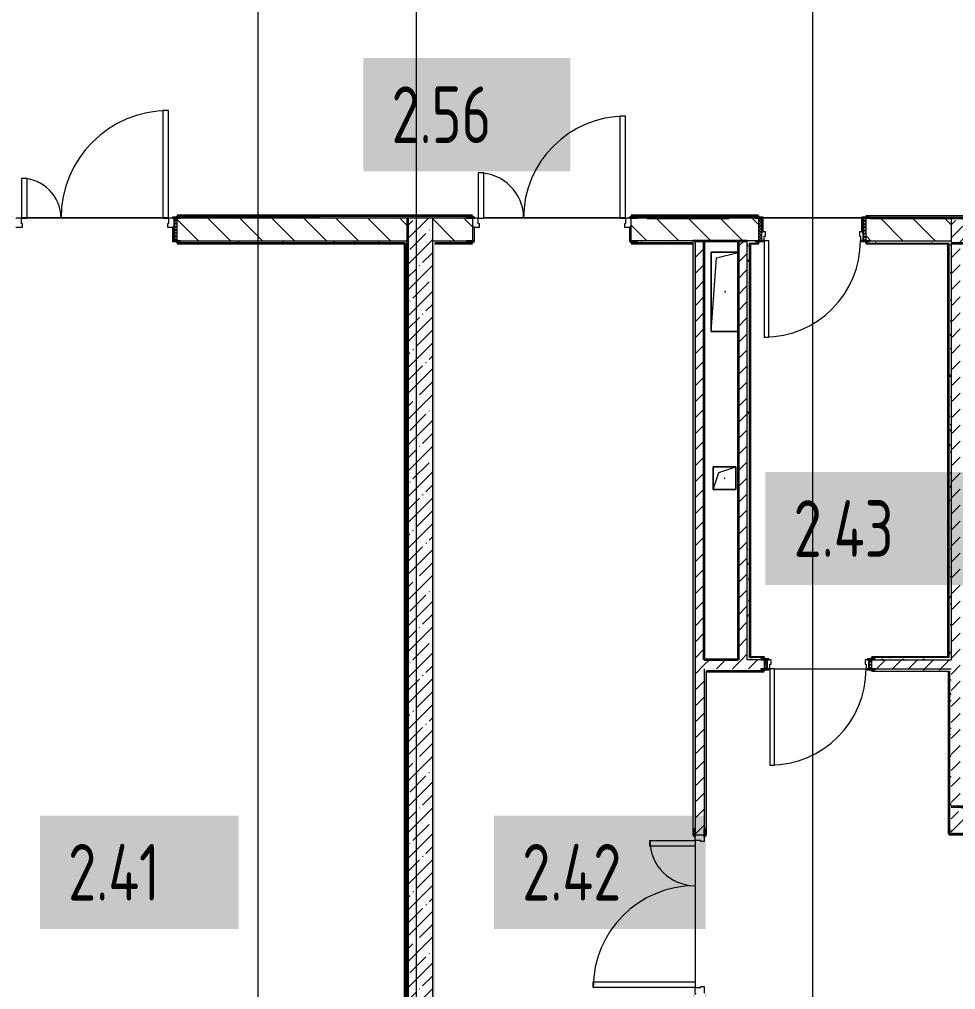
# Model space of a CAD drawing. Header units: millimetres. Extents: x 3914 to 443608, y -156176 to 78197.
# Drawn here: x 278667 to 286934, y -142190 to -133623 of the extents above; entities that cross this region are included whole.
import ezdxf

# ---------------------------------------------------------------- set-up
doc = ezdxf.new("R2010")
doc.units = ezdxf.units.MM
doc.linetypes.add('200_ШТРИХ__ш1_п0_6_', pattern=[160, 100, -60])
doc.linetypes.add('Осевая', pattern=[6350, 1270, -952.5, 3175, -952.5])
doc.layers.add('A-AREA-PATT-2', color=7, linetype='Continuous', lineweight=5, true_color=0xcde0ef, transparency=1)
for name, color, linetype, lineweight in [('A-DOOR-1', 7, 'Continuous', 5), ('A-DOOR-2', 7, '200_ШТРИХ__ш1_п0_6_', 5), ('A-DOOR-FRAM-2', 7, 'Continuous', 5), ('A-FLOR', 7, 'Continuous', 9), ('A-GENM', 7, 'Continuous', 9), ('A-WALL', 7, 'Continuous', 5), ('A-WALL-1', 7, 'Continuous', 35), ('I-WALL', 7, 'Continuous', 5), ('Оси', 7, 'Continuous', 9), ('Оси-2', 7, 'Осевая', 9)]:
    doc.layers.add(name, color=color, linetype=linetype, lineweight=lineweight)
doc.layers.add('A-DOOR-FRAM-1', color=7, linetype='Continuous', lineweight=5, true_color=0xc0c0c0)
doc.layers.add('A-WALL-FNSH-1', color=9, linetype='Continuous', lineweight=5, true_color=0x808080)
doc.styles.add('СПДС', font='ГОСТ тип А.ttf', dxfattribs={"width": 0.9})
pattern_1 = [(135, (174964.42, -145977.62), (-141.42136, -141.42136), [])]
pattern_2 = [(45, (174964.42, -145977.62), (-70.71068, 70.71068), [])]
pattern_3 = [(45, (174964.42, -145977.62), (-114.04925, 114.04925), []), (45, (175078.47, -145977.62), (-114.04925, 114.04925), [201.612, -40.322, 6.706, -33.617])]
pattern_4 = [(0, (174964.42, -145977.62), (243.84, 60.96), [20.117, -162.763, 20.117, -162.763, -975.36]), (0, (174964.42, -145977.62), (243.84, 60.96), [-365.76, 20.117, -345.643, 20.117, -162.763, -426.72]), (0, (174964.42, -145977.62), (243.84, 60.96), [-914.4, 20.117, -101.803, 20.117, -284.683]), (120, (175055.86, -145947.14), (-174.71291, 180.691634), [20.117, -162.763, 20.117, -162.763, -975.36]), (120, (175055.86, -145947.14), (-174.71291, 180.691634), [-365.76, 20.117, -345.643, 20.117, -162.763, -426.72]), (120, (175055.86, -145947.14), (-174.71291, 180.691634), [-914.4, 20.117, -101.803, 20.117, -284.683]), (240, (175086.34, -145825.22), (-69.12709, -241.651634), [20.117, -162.763, 20.117, -162.763, -975.36]), (240, (175086.34, -145825.22), (-69.12709, -241.651634), [-365.76, 20.117, -345.643, 20.117, -162.763, -426.72]), (240, (175086.34, -145825.22), (-69.12709, -241.651634), [-914.4, 20.117, -101.803, 20.117, -284.683])]

# ---------------------------------------------------------------- blocks, each defined once
blk = doc.blocks.new('GM_Отверстие прямоугольное _в плите_ - Отверстие-21985682-Объем проектирования 2 этажа')
at = {"layer": 'A-GENM'}
for p, q in [((-125, -350), (-125, 350)), ((-125, 350), (115, 350)), ((115, 350), (-125, 350)), ((-125, 350), (-125, -350)), ((-75, 300), (115, 347.5)), ((-125, -350), (-75, 300)), ((115, -350), (-125, -350)), ((-125, -350), (115, -350))]:
    blk.add_line(p, q, dxfattribs=at)
for start, end in [(360, 180), (180, 360)]:
    blk.add_arc((0, 0), 2.5, start, end, dxfattribs=at)
blk = doc.blocks.new('GM_Отверстие прямоугольное _в плите_ - Отверстие-21604341-Объем проектирования 2 этажа')
at = {"layer": 'A-GENM'}
for p, q in [((-100, -100), (-100, 100)), ((-100, 100), (100, 100)), ((100, 100), (-100, 100)), ((-100, 100), (-100, -100)), ((-50, 50), (100, 100)), ((100, 100), (100, -100)), ((100, -100), (100, 100)), ((-100, -100), (-50, 50)), ((100, -100), (-100, -100)), ((-100, -100), (100, -100))]:
    blk.add_line(p, q, dxfattribs=at)
for start, end in [(360, 180), (180, 360)]:
    blk.add_arc((0, 0), 2.5, start, end, dxfattribs=at)

msp = doc.modelspace()

# ---------------------------------------------------------------- hatches: boundary and pattern name
at = {"layer": 'A-AREA-PATT-2'}
h = msp.add_hatch(color=256, dxfattribs=at)
h.paths.add_polyline_path([(285118.9, -139253.1), (285244.4, -139253.1), (285244, -139248.6), (285123.4, -139248.6), (285123.4, -135606.6), (285194.4, -135606.6), (285193.8, -135602.1), (285118.9, -135602.1), (285118.9, -139251.5)])
h.paths.add_polyline_path([(286869.9, -139253.1), (286869.9, -135602.1), (286144.4, -135602.1), (286144.8, -135606.6), (286865.4, -135606.6), (286865.4, -139248.6), (286194.4, -139248.6), (286194.4, -139253.1), (286865.4, -139253.1)])
at = {"layer": 'A-DOOR-2'}
h = msp.add_hatch(dxfattribs=at)
h.set_pattern_fill('FP_39', color=256, style=0, pattern_type=2)
h.set_pattern_definition([(135, (280898.333, -135312.936), (-14.14214, -14.14214), []), (225, (280898.333, -135312.936), (14.14214, -14.14214), [])])
h.paths.add_polyline_path([(280059.4, -135577.6), (280059.4, -135377.6), (280034.4, -135377.9), (280034.4, -135577.6)])
h = msp.add_hatch(dxfattribs=at)
h.set_pattern_fill('FP_33', color=256, angle=180, style=0, pattern_type=2)
h.set_pattern_definition([(315, (283855.51, -135642.306), (14.14214, 14.14214), []), (45, (283855.51, -135642.306), (-14.14214, 14.14214), [])])
h.paths.add_polyline_path([(285219.4, -135577.6), (285219.4, -135377.6), (285194.4, -135377.6), (285194.4, -135577.6)])
h = msp.add_hatch(dxfattribs=at)
h.set_pattern_fill('FP_35', color=256, angle=180, style=0, pattern_type=2)
h.set_pattern_definition([(315, (283905.51, -139422.306), (14.14214, 14.14214), []), (45, (283905.51, -139422.306), (-14.14214, 14.14214), [])])
h.paths.add_polyline_path([(285244.4, -139357.6), (285269.4, -139356.6), (285269.4, -139277.6), (285244.4, -139277.6)])
at = {"layer": 'A-DOOR-FRAM-2'}
h = msp.add_hatch(dxfattribs=at)
h.set_pattern_fill('FP_34', color=256, angle=180, style=0, pattern_type=2)
h.set_pattern_definition([(225, (285978.306, -135642.306), (14.1421, -14.1421), []), (315, (285978.306, -135642.306), (14.1421, 14.1421), [])])
h.paths.add_polyline_path([(286119.4, -135577.6), (286144.4, -135576.2), (286144.4, -135377.6), (286119.4, -135377.6), (286119.4, -135576.6)])
h = msp.add_hatch(dxfattribs=at)
h.set_pattern_fill('FP_36', color=256, angle=180, style=0, pattern_type=2)
h.set_pattern_definition([(225, (286028.306, -139422.306), (14.1421, -14.1421), []), (315, (286028.306, -139422.306), (14.1421, 14.1421), [])])
h.paths.add_polyline_path([(286169.4, -139357.6), (286194.4, -139357.6), (286194.4, -139277.6), (286169.4, -139278.4), (286169.4, -139356.9)])
at = {"layer": 'I-WALL'}
h = msp.add_hatch(dxfattribs=at)
h.set_pattern_fill('FP_191', color=256, style=0, pattern_type=2)
h.set_pattern_definition(pattern_4)
h.paths.add_polyline_path([(286174.4, -135377.6), (296154.4, -135377.6), (296152.4, -135357.6), (286144.4, -135357.6), (286144.4, -135369.6), (286174.4, -135369.6)])
h.paths.add_polyline_path([(275773.4, -135377.6), (278579.4, -135377.6), (278579.4, -135369.6), (278609.4, -135369.6), (278609.4, -135357.6), (275794.4, -135357.6)])
h.paths.add_polyline_path([(275773.4, -135377.6), (275793.4, -135357.6), (275773.4, -135357.6)])
h.paths.add_polyline_path([(282094.4, -135377.6), (282614.4, -135377.6), (282614.4, -135369.6), (282669.4, -135369.6), (282669.4, -135357.6), (280059.4, -135357.6), (280059.4, -135369.6), (280089.4, -135369.6), (280089.4, -135377.6), (282074.4, -135377.6)])
h.paths.add_polyline_path([(285164.4, -135377.6), (285164.4, -135369.6), (285194.4, -135369.6), (285194.4, -135357.6), (284069.4, -135357.6), (284069.4, -135369.6), (284124.4, -135369.6), (284124.4, -135377.6), (285014.4, -135377.6)])
h = msp.add_hatch(dxfattribs=at)
h.set_pattern_fill('FP_23', color=256, style=0, pattern_type=2)
h.set_pattern_definition(pattern_1)
h.paths.add_polyline_path([(278427.5, -135577.6), (278609.4, -135577.6), (278609.4, -135377.6), (276574.4, -135377.6), (276574.4, -135577.6), (276982, -135577.6)])
h.paths.add_polyline_path([(280059.4, -135577.6), (282094.4, -135577.4), (282094.4, -135377.6), (280059.4, -135377.6)])
h = msp.add_hatch(dxfattribs=at)
h.set_pattern_fill('FP_1', color=256, style=0, pattern_type=2)
h.set_pattern_definition(pattern_3)
h.paths.add_polyline_path([(282094.4, -143577.6), (282314.4, -143575.9), (282314.4, -135377.6), (282094.4, -135377.6), (282094.4, -143362.4)])
h = msp.add_hatch(dxfattribs=at)
h.set_pattern_fill('FP_23', color=256, style=0, pattern_type=2)
h.set_pattern_definition(pattern_1)
h.paths.add_polyline_path([(296134.5, -135577.6), (296174.4, -135577.6), (296174.4, -135377.6), (294294.4, -135377.6), (294294.4, -135577.6), (295773.1, -135577.6)])
h.paths.add_polyline_path([(286650.5, -135577.6), (286894.4, -135577.6), (286894.4, -135377.6), (286144.4, -135377.6), (286144.4, -135577.6), (286643, -135577.6)])
h.paths.add_polyline_path([(285014.4, -135577.6), (285194.4, -135577.6), (285194.4, -135377.6), (284069.4, -135377.6), (284069.4, -135577.6), (284932.1, -135577.6)])
h.paths.add_polyline_path([(282314.4, -135577.6), (282669.4, -135577.6), (282669.4, -135377.6), (282314.4, -135377.6)])
h = msp.add_hatch(dxfattribs=at)
h.set_pattern_fill('FP_1', color=256, style=0, pattern_type=2)
h.set_pattern_definition(pattern_3)
h.paths.add_polyline_path([(287823.1, -135597.6), (294294.4, -135597.6), (294294.4, -135377.6), (286894.4, -135377.6), (286894.4, -135597.6), (287689.8, -135597.6)])
h = msp.add_hatch(dxfattribs=at)
h.set_pattern_fill('FP_191', color=256, style=0, pattern_type=2)
h.set_pattern_definition(pattern_4)
h.paths.add_polyline_path([(282072.4, -135597.6), (282074.4, -135597.6), (282074.4, -135577.6), (280089.4, -135577.6), (280089.4, -135585.6), (280059.4, -135585.6), (280059.4, -135597.6), (282059.6, -135597.6)])
h.paths.add_polyline_path([(276574.4, -135597.6), (278609.4, -135597.6), (278607.2, -135585.6), (278579.4, -135585.6), (278579.4, -135577.6), (276574.4, -135577.6)])
h = msp.add_hatch(dxfattribs=at)
h.set_pattern_fill('FP_191', color=256, style=0, pattern_type=2)
h.set_pattern_definition(pattern_4)
h.paths.add_polyline_path([(282074.4, -145827.6), (282094.4, -145827.6), (282094.4, -135577.6), (282074.4, -135598.6), (282074.4, -145456.6)])
h.paths.add_polyline_path([(282074.4, -135597.6), (282094.4, -135577.6), (282074.4, -135577.6), (282074.4, -135585.6)])
h = msp.add_hatch(dxfattribs=at)
h.set_pattern_fill('FP_191', color=256, style=0, pattern_type=2)
h.set_pattern_definition(pattern_4)
h.paths.add_polyline_path([(282643.9, -135597.6), (282669.4, -135597.6), (282669.4, -135585.6), (282614.4, -135585.6), (282614.4, -135577.6), (282314.4, -135577.6), (282314.4, -135597.6), (282614.4, -135597.6)])
h.paths.add_polyline_path([(284209.4, -135597.6), (284614.4, -135597.6), (284614.4, -135577.6), (284124.4, -135577.6), (284124.4, -135585.6), (284069.4, -135585.6), (284069.4, -135597.6), (284094.4, -135597.6)])
h = msp.add_hatch(dxfattribs=at)
h.set_pattern_fill('FP_191', color=256, style=0, pattern_type=2)
h.set_pattern_definition(pattern_4)
h.paths.add_polyline_path([(282326.7, -143577.6), (282334.4, -143577.6), (282334.4, -135598.6), (282314.4, -135597.6), (282316.2, -143577.6), (282326.2, -143577.6)])
h = msp.add_hatch(dxfattribs=at)
h.set_pattern_fill('FP_191', color=256, style=0, pattern_type=2)
h.set_pattern_definition(pattern_4)
h.paths.add_polyline_path([(284634.4, -145827.6), (284632.8, -142277.6), (284626.4, -142277.6), (284626.4, -142222.6), (284614.4, -142222.6), (284614.4, -145806.6)])
h.paths.add_polyline_path([(284634.4, -145827.6), (284614.4, -145808.2), (284614.4, -145827.6)])
h.paths.add_polyline_path([(284626.4, -140822.6), (284626.4, -140767.6), (284634.4, -140767.6), (284634.4, -135577.6), (284614.4, -135598.6), (284614.4, -140822.6)])
h.paths.add_polyline_path([(284614.4, -135597.6), (284634.4, -135577.6), (284614.4, -135577.6)])
h = msp.add_hatch(dxfattribs=at)
h.set_pattern_fill('FP_22', color=256, style=0, pattern_type=2)
h.set_pattern_definition(pattern_2)
h.paths.add_polyline_path([(284714.4, -145877.6), (284714.4, -142222.6), (284634.4, -142222.6), (284634.4, -145877.6)])
h.paths.add_polyline_path([(284714.4, -140822.6), (284714.4, -135577.6), (284634.4, -135577.6), (284634.4, -140822.6), (284684.4, -140822.6)])
h = msp.add_hatch(dxfattribs=at)
h.set_pattern_fill('FP_22', color=256, style=0, pattern_type=2)
h.set_pattern_definition(pattern_2)
h.paths.add_polyline_path([(285014.4, -139277.6), (285094.4, -139277.6), (285094.4, -135577.6), (285014.4, -135577.6), (285014.4, -139230)])
h = msp.add_hatch(dxfattribs=at)
h.set_pattern_fill('FP_191', color=256, style=0, pattern_type=2)
h.set_pattern_definition(pattern_4)
h.paths.add_polyline_path([(286144.4, -135597.6), (286894.4, -135597.6), (286894.4, -135577.6), (286174.4, -135578.4), (286174.4, -135585.6), (286144.4, -135585.6)])
h.paths.add_polyline_path([(285193.9, -135597.6), (285194.4, -135597.6), (285194.2, -135585.6), (285164.4, -135583.9), (285164.4, -135577.6), (285094.4, -135577.6), (285094.4, -135597.6), (285164.4, -135597.6)])
h = msp.add_hatch(dxfattribs=at)
h.set_pattern_fill('FP_191', color=256, style=0, pattern_type=2)
h.set_pattern_definition(pattern_4)
h.paths.add_polyline_path([(285094.4, -139257.6), (285114.4, -139257.6), (285114.4, -135597.6), (285094.4, -135598.7), (285094.4, -139230)])
h = msp.add_hatch(dxfattribs=at)
h.set_pattern_fill('FP_191', color=256, style=0, pattern_type=2)
h.set_pattern_definition(pattern_4)
h.paths.add_polyline_path([(286894.4, -139277.6), (286894.4, -135597.6), (286874.4, -135597.6), (286874.4, -139277.6)])
h = msp.add_hatch(dxfattribs=at)
h.set_pattern_fill('FP_22', color=256, style=0, pattern_type=2)
h.set_pattern_definition(pattern_2)
h.paths.add_polyline_path([(286974.4, -140577.6), (286974.4, -135597.6), (286894.4, -135597.6), (286894.4, -140577.6)])
h = msp.add_hatch(dxfattribs=at)
h.set_pattern_fill('FP_22', color=256, style=0, pattern_type=2)
h.set_pattern_definition(pattern_2)
h.paths.add_polyline_path([(286889.7, -139357.6), (286894.4, -139357.6), (286894.4, -139277.6), (286194.4, -139277.6), (286194.4, -139357.6), (286874.4, -139357.6)])
h.paths.add_polyline_path([(285014.4, -139357.6), (285244.4, -139357.6), (285244.4, -139277.6), (284714.4, -139277.6), (284716.2, -139357.6), (284932.1, -139357.6)])
h = msp.add_hatch(dxfattribs=at)
h.set_pattern_fill('FP_191', color=256, style=0, pattern_type=2)
h.set_pattern_definition(pattern_4)
h.paths.add_polyline_path([(285123.4, -139277.6), (285214.4, -139277.6), (285214.4, -139269.6), (285244.4, -139269.6), (285244.2, -139257.6), (285094.4, -139257.6), (285094.4, -139277.6), (285114.4, -139277.6)])
h.paths.add_polyline_path([(286224.4, -139277.6), (286874.4, -139277.6), (286874.4, -139257.6), (286194.4, -139257.6), (286195.9, -139269.6), (286224.4, -139269.6), (286224.4, -139276.7)])
h = msp.add_hatch(dxfattribs=at)
h.set_pattern_fill('FP_191', color=256, style=0, pattern_type=2)
h.set_pattern_definition(pattern_4)
h.paths.add_polyline_path([(286894.4, -139357.6), (286874.4, -139377.6), (286894.4, -139377.6)])
h.paths.add_polyline_path([(286873.4, -139377.6), (286894.4, -139357.6), (286224.4, -139358.5), (286224.4, -139365.6), (286194.4, -139365.6), (286194.4, -139377.6), (286864.1, -139377.6)])
h.paths.add_polyline_path([(285194.4, -139377.6), (285244.4, -139377.6), (285244.4, -139365.6), (285214.4, -139365.6), (285214.4, -139357.6), (284714.4, -139357.6), (284716.6, -139377.6), (285094.4, -139377.6)])
h = msp.add_hatch(dxfattribs=at)
h.set_pattern_fill('FP_191', color=256, style=0, pattern_type=2)
h.set_pattern_definition(pattern_4)
h.paths.add_polyline_path([(284714.4, -145827.6), (284734.4, -145827.6), (284734.4, -145807.6)])
h.paths.add_polyline_path([(284714.4, -145827.6), (284734.4, -145806.6), (284734.4, -142222.6), (284722.4, -142222.6), (284722.4, -142277.6), (284714.4, -142277.6), (284714.4, -145456.6)])
h.paths.add_polyline_path([(284734.4, -140822.6), (284734.4, -139378.6), (284714.4, -139377.6), (284716.1, -140767.6), (284722.4, -140767.6), (284722.4, -140822.6)])
h = msp.add_hatch(dxfattribs=at)
h.set_pattern_fill('FP_191', color=256, style=0, pattern_type=2)
h.set_pattern_definition(pattern_4)
h.paths.add_polyline_path([(286894.4, -140797.6), (286894.4, -139377.6), (286874.4, -139377.6), (286874.4, -140797.6)])
h = msp.add_hatch(dxfattribs=at)
h.set_pattern_fill('FP_1', color=256, style=0, pattern_type=2)
h.set_pattern_definition(pattern_3)
h.paths.add_polyline_path([(294294.4, -140797.6), (294294.4, -140577.6), (293394.4, -140577.6), (293394.4, -140797.6), (294254.4, -140797.6)])
h.paths.add_polyline_path([(290604.4, -140797.6), (292344.4, -140797.6), (292344.4, -140577.6), (286894.4, -140577.6), (286894.4, -140797.6), (289991.3, -140797.6)])
h = msp.add_hatch(dxfattribs=at)
h.set_pattern_fill('FP_191', color=256, style=0, pattern_type=2)
h.set_pattern_definition(pattern_4)
h.paths.add_polyline_path([(294238.8, -140817.6), (294254.4, -140817.6), (294254.4, -140797.6), (293424.4, -140797.6), (293424.4, -140805.6), (293394.4, -140805.6), (293394.4, -140817.6), (293844.4, -140817.6)])
h.paths.add_polyline_path([(288545.8, -140817.6), (292344.4, -140817.6), (292344.4, -140805.6), (292314.4, -140805.6), (292314.4, -140797.6), (286874.4, -140798.8), (286874.4, -140817.6), (287100.3, -140817.6)])

# ---------------------------------------------------------------- linework, layer by layer
at = {"layer": 'A-DOOR-1'}
for p, q in [((279984.4, -134427.6), (279934.4, -134427.6)), ((279934.4, -134427.6), (279934.4, -135377.6)), ((279984.4, -135377.6), (279984.4, -134427.6)), ((284019.4, -134477.6), (283969.4, -134477.6)), ((283969.4, -134477.6), (283969.4, -135377.6)), ((284019.4, -135377.6), (284019.4, -134477.6)), ((282719.4, -134977.6), (282719.4, -135377.6)), ((282769.4, -134977.6), (282719.4, -134977.6)), ((282769.4, -135377.6), (282769.4, -134977.6)), ((278684.4, -135027.6), (278684.4, -135377.6)), ((278734.4, -135027.6), (278684.4, -135027.6)), ((278734.4, -135377.6), (278734.4, -135027.6)), ((278684.4, -135377.6), (278734.4, -135377.6)), ((279934.4, -135377.6), (279984.4, -135377.6)), ((282719.4, -135377.6), (282769.4, -135377.6)), ((283969.4, -135377.6), (284019.4, -135377.6)), ((285284.4, -135577.6), (285244.4, -135577.6)), ((285244.4, -135577.6), (285244.4, -136427.6)), ((285284.4, -136427.6), (285284.4, -135577.6)), ((285244.4, -136427.6), (285284.4, -136427.6)), ((285334.4, -139357.6), (285294.4, -139357.6)), ((285294.4, -139357.6), (285294.4, -140207.6)), ((285334.4, -140207.6), (285334.4, -139357.6)), ((285294.4, -140207.6), (285334.4, -140207.6)), ((284234.4, -140922.6), (284234.4, -140872.6)), ((284234.4, -140872.6), (284634.4, -140872.6)), ((284634.4, -140922.6), (284234.4, -140922.6)), ((284634.4, -140872.6), (284634.4, -140922.6)), ((283734.4, -142122.6), (284634.4, -142122.6)), ((283734.4, -142172.6), (283734.4, -142122.6)), ((284634.4, -142122.6), (284634.4, -142172.6)), ((284634.4, -142172.6), (283734.4, -142172.6))]:
    msp.add_line(p, q, dxfattribs=at)
for centre, radius, start, end in [((279984.4, -135377.6), 950, 90, 180), ((284019.4, -135377.6), 900, 90, 180), ((282719.4, -135377.6), 400, 0, 90), ((278684.4, -135377.6), 350, 0, 90), ((285244.4, -135577.6), 850, 270, 0), ((285294.4, -139357.6), 850, 270, 0), ((284634.4, -140872.6), 400, 180, 270), ((284634.4, -142172.6), 900, 90, 180)]:
    msp.add_arc(centre, radius, start, end, dxfattribs=at)
at = {"layer": 'A-DOOR-FRAM-1'}
for p, q in [((278684.4, -135377.6), (278634.4, -135377.6)), ((278684.4, -135427.6), (278684.4, -135377.6)), ((278694.4, -135427.6), (278684.4, -135427.6)), ((278694.4, -135457.6), (278694.4, -135427.6)), ((279984.4, -135427.6), (279974.4, -135427.6)), ((279974.4, -135427.6), (279974.4, -135457.6)), ((279984.4, -135377.6), (279984.4, -135427.6)), ((280034.4, -135377.6), (279984.4, -135377.6)), ((280089.4, -135369.6), (280019.4, -135369.6)), ((280019.4, -135369.6), (280019.4, -135377.6)), ((280019.4, -135377.6), (280089.4, -135377.6)), ((280034.4, -135457.6), (280034.4, -135377.6)), ((280059.4, -135377.6), (280034.4, -135377.6)), ((280034.4, -135377.6), (280034.4, -135577.6)), ((280059.4, -135577.6), (280059.4, -135377.6)), ((280089.4, -135377.6), (280089.4, -135369.6)), ((282684.4, -135369.6), (282614.4, -135369.6)), ((282614.4, -135369.6), (282614.4, -135377.6)), ((282614.4, -135377.6), (282684.4, -135377.6)), ((282719.4, -135377.6), (282669.4, -135377.6)), ((282669.4, -135377.6), (282669.4, -135457.6)), ((282684.4, -135377.6), (282684.4, -135369.6)), ((282719.4, -135427.6), (282719.4, -135377.6)), ((282729.4, -135427.6), (282719.4, -135427.6)), ((282729.4, -135457.6), (282729.4, -135427.6)), ((284019.4, -135427.6), (284009.4, -135427.6)), ((284009.4, -135427.6), (284009.4, -135457.6)), ((284019.4, -135377.6), (284019.4, -135427.6)), ((284069.4, -135377.6), (284019.4, -135377.6)), ((284124.4, -135369.6), (284054.4, -135369.6)), ((284054.4, -135369.6), (284054.4, -135377.6)), ((284054.4, -135377.6), (284124.4, -135377.6)), ((284069.4, -135457.6), (284069.4, -135377.6)), ((284124.4, -135377.6), (284124.4, -135369.6)), ((285234.4, -135369.6), (285164.4, -135369.6)), ((285164.4, -135369.6), (285164.4, -135377.6)), ((285164.4, -135377.6), (285234.4, -135377.6)), ((285219.4, -135377.6), (285194.4, -135377.6)), ((285194.4, -135377.6), (285194.4, -135577.6)), ((285219.4, -135577.6), (285219.4, -135377.6)), ((285234.4, -135377.6), (285219.4, -135377.6)), ((285219.4, -135377.6), (285219.4, -135497.6)), ((285234.4, -135377.6), (285234.4, -135369.6)), ((285234.4, -135497.6), (285234.4, -135377.6)), ((286104.4, -135369.6), (286104.4, -135377.6)), ((286174.4, -135369.6), (286104.4, -135369.6)), ((286104.4, -135377.6), (286104.4, -135497.6)), ((286119.4, -135377.6), (286104.4, -135377.6)), ((286104.4, -135377.6), (286174.4, -135377.6)), ((286119.4, -135377.6), (286119.4, -135577.6)), ((286144.4, -135377.6), (286119.4, -135377.6)), ((286119.4, -135497.6), (286119.4, -135377.6)), ((286144.4, -135577.6), (286144.4, -135377.6)), ((286174.4, -135377.6), (286174.4, -135369.6)), ((278634.4, -135457.6), (278694.4, -135457.6)), ((279974.4, -135457.6), (280034.4, -135457.6)), ((280034.4, -135457.6), (280019.4, -135457.6)), ((280019.4, -135457.6), (280019.4, -135577.6)), ((280034.4, -135577.6), (280034.4, -135457.6)), ((282669.4, -135457.6), (282729.4, -135457.6)), ((282684.4, -135457.6), (282669.4, -135457.6)), ((282669.4, -135457.6), (282669.4, -135577.6)), ((282684.4, -135577.6), (282684.4, -135457.6)), ((284009.4, -135457.6), (284069.4, -135457.6)), ((284069.4, -135457.6), (284054.4, -135457.6)), ((284054.4, -135457.6), (284054.4, -135577.6)), ((284069.4, -135577.6), (284069.4, -135457.6)), ((285254.4, -135497.6), (285219.4, -135497.6)), ((285219.4, -135497.6), (285219.4, -135577.6)), ((285219.4, -135497.6), (285234.4, -135497.6)), ((285254.4, -135537.6), (285254.4, -135497.6)), ((286119.4, -135497.6), (286084.4, -135497.6)), ((286084.4, -135497.6), (286084.4, -135537.6)), ((286104.4, -135497.6), (286119.4, -135497.6)), ((286119.4, -135577.6), (286119.4, -135497.6)), ((280019.4, -135577.6), (280034.4, -135577.6)), ((280089.4, -135577.6), (280019.4, -135577.6)), ((280019.4, -135577.6), (280019.4, -135585.6)), ((280019.4, -135585.6), (280089.4, -135585.6)), ((280034.4, -135577.6), (280059.4, -135577.6)), ((280089.4, -135585.6), (280089.4, -135577.6)), ((282684.4, -135577.6), (282614.4, -135577.6)), ((282614.4, -135577.6), (282614.4, -135585.6)), ((282614.4, -135585.6), (282684.4, -135585.6)), ((282669.4, -135577.6), (282684.4, -135577.6)), ((282684.4, -135585.6), (282684.4, -135577.6)), ((284054.4, -135577.6), (284069.4, -135577.6)), ((284124.4, -135577.6), (284054.4, -135577.6)), ((284054.4, -135577.6), (284054.4, -135585.6)), ((284054.4, -135585.6), (284124.4, -135585.6)), ((284124.4, -135585.6), (284124.4, -135577.6)), ((285234.4, -135577.6), (285164.4, -135577.6)), ((285164.4, -135577.6), (285164.4, -135585.6)), ((285164.4, -135585.6), (285234.4, -135585.6)), ((285194.4, -135577.6), (285219.4, -135577.6)), ((285234.4, -135576.6), (285219.4, -135576.6)), ((285219.4, -135576.6), (285219.4, -135577.6)), ((285219.4, -135577.6), (285244.4, -135577.6)), ((285219.4, -135577.6), (285234.4, -135577.6)), ((285234.4, -135577.6), (285234.4, -135576.6)), ((285234.4, -135585.6), (285234.4, -135577.6)), ((285244.4, -135577.6), (285244.4, -135537.6)), ((285244.4, -135537.6), (285254.4, -135537.6)), ((286084.4, -135537.6), (286094.4, -135537.6)), ((286094.4, -135537.6), (286094.4, -135577.6)), ((286094.4, -135577.6), (286119.4, -135577.6)), ((286104.4, -135576.6), (286104.4, -135577.6)), ((286119.4, -135576.6), (286104.4, -135576.6)), ((286104.4, -135577.6), (286119.4, -135577.6)), ((286104.4, -135577.6), (286104.4, -135585.6)), ((286174.4, -135577.6), (286104.4, -135577.6)), ((286104.4, -135585.6), (286174.4, -135585.6)), ((286119.4, -135577.6), (286119.4, -135576.6)), ((286119.4, -135577.6), (286144.4, -135577.6)), ((286174.4, -135585.6), (286174.4, -135577.6)), ((285284.4, -139269.6), (285214.4, -139269.6)), ((285214.4, -139269.6), (285214.4, -139277.6)), ((285214.4, -139277.6), (285284.4, -139277.6)), ((285269.4, -139277.6), (285244.4, -139277.6)), ((285244.4, -139277.6), (285244.4, -139357.6)), ((285304.4, -139277.6), (285269.4, -139277.6)), ((285269.4, -139277.6), (285269.4, -139357.6)), ((285269.4, -139357.6), (285269.4, -139277.6)), ((285284.4, -139277.6), (285269.4, -139277.6)), ((285269.4, -139277.6), (285269.4, -139278.6)), ((285269.4, -139278.6), (285284.4, -139278.6)), ((285284.4, -139277.6), (285284.4, -139269.6)), ((285284.4, -139278.6), (285284.4, -139277.6)), ((285304.4, -139317.6), (285304.4, -139277.6)), ((286169.4, -139277.6), (286134.4, -139277.6)), ((286134.4, -139277.6), (286134.4, -139317.6)), ((286154.4, -139269.6), (286154.4, -139277.6)), ((286224.4, -139269.6), (286154.4, -139269.6)), ((286154.4, -139277.6), (286154.4, -139278.6)), ((286169.4, -139277.6), (286154.4, -139277.6)), ((286154.4, -139277.6), (286224.4, -139277.6)), ((286154.4, -139278.6), (286169.4, -139278.6)), ((286169.4, -139357.6), (286169.4, -139277.6)), ((286169.4, -139277.6), (286169.4, -139357.6)), ((286194.4, -139277.6), (286169.4, -139277.6)), ((286169.4, -139278.6), (286169.4, -139277.6)), ((286194.4, -139357.6), (286194.4, -139277.6)), ((286224.4, -139277.6), (286224.4, -139269.6)), ((285284.4, -139357.6), (285214.4, -139357.6)), ((285214.4, -139357.6), (285214.4, -139365.6)), ((285214.4, -139365.6), (285284.4, -139365.6)), ((285244.4, -139357.6), (285269.4, -139357.6)), ((285284.4, -139356.6), (285269.4, -139356.6)), ((285269.4, -139356.6), (285269.4, -139357.6)), ((285269.4, -139357.6), (285294.4, -139357.6)), ((285269.4, -139357.6), (285284.4, -139357.6)), ((285284.4, -139357.6), (285284.4, -139356.6)), ((285284.4, -139365.6), (285284.4, -139357.6)), ((285294.4, -139357.6), (285294.4, -139317.6)), ((285294.4, -139317.6), (285304.4, -139317.6)), ((286134.4, -139317.6), (286144.4, -139317.6)), ((286144.4, -139317.6), (286144.4, -139357.6)), ((286144.4, -139357.6), (286169.4, -139357.6)), ((286154.4, -139356.6), (286154.4, -139357.6)), ((286169.4, -139356.6), (286154.4, -139356.6)), ((286154.4, -139357.6), (286169.4, -139357.6)), ((286154.4, -139357.6), (286154.4, -139365.6)), ((286224.4, -139357.6), (286154.4, -139357.6)), ((286154.4, -139365.6), (286224.4, -139365.6)), ((286169.4, -139357.6), (286169.4, -139356.6)), ((286169.4, -139357.6), (286194.4, -139357.6)), ((286224.4, -139365.6), (286224.4, -139357.6)), ((284626.4, -140767.6), (284634.4, -140767.6)), ((284626.4, -140837.6), (284626.4, -140767.6)), ((284634.4, -140837.6), (284626.4, -140837.6)), ((284634.4, -140767.6), (284634.4, -140837.6)), ((284634.4, -140822.6), (284714.4, -140822.6)), ((284634.4, -140872.6), (284634.4, -140822.6)), ((284713.4, -140822.6), (284714.4, -140822.6)), ((284713.4, -140837.6), (284713.4, -140822.6)), ((284714.4, -140837.6), (284713.4, -140837.6)), ((284714.4, -140767.6), (284722.4, -140767.6)), ((284714.4, -140837.6), (284714.4, -140767.6)), ((284714.4, -140822.6), (284714.4, -140882.6)), ((284714.4, -140822.6), (284714.4, -140837.6)), ((284722.4, -140837.6), (284714.4, -140837.6)), ((284722.4, -140767.6), (284722.4, -140837.6)), ((284684.4, -140872.6), (284634.4, -140872.6)), ((284684.4, -140882.6), (284684.4, -140872.6)), ((284714.4, -140882.6), (284684.4, -140882.6)), ((284634.4, -142222.6), (284634.4, -142172.6)), ((284634.4, -142172.6), (284684.4, -142172.6)), ((284684.4, -142162.6), (284714.4, -142162.6)), ((284684.4, -142172.6), (284684.4, -142162.6)), ((284714.4, -142162.6), (284714.4, -142222.6))]:
    msp.add_line(p, q, dxfattribs=at)
at = {"layer": 'A-FLOR'}
for p, q in [((279984.4, -135376.7), (278684.4, -135376.7)), ((279984.4, -135377.6), (278684.4, -135377.6)), ((281318.5, -135376.7), (280089.4, -135376.7)), ((281318.5, -135377.6), (280089.4, -135377.6)), ((284019.4, -135376.7), (282763.9, -135376.7)), ((284019.4, -135377.6), (282763.9, -135377.6)), ((284209.4, -135376.7), (284094.4, -135376.7)), ((284209.4, -135377.6), (284094.4, -135377.6)), ((285164.4, -135376.7), (284932.1, -135376.7)), ((285164.4, -135377.6), (284932.1, -135377.6)), ((286104.4, -135376.7), (285234.4, -135376.7)), ((286104.4, -135377.6), (285234.4, -135377.6)), ((282074.4, -135597.7), (282074.4, -145826.7)), ((282074.4, -135598.6), (282074.4, -145827.6)), ((285334.4, -139356.7), (286144.4, -139356.7)), ((285334.4, -139357.6), (286144.4, -139357.6)), ((284634.4, -140871.7), (284634.4, -142171.7)), ((284634.4, -140872.6), (284634.4, -142172.6))]:
    msp.add_line(p, q, dxfattribs=at)
at = {"layer": 'A-WALL'}
for p, q in [((296154.4, -135357.6), (286144.4, -135357.6)), ((282614.4, -135377.6), (281318.5, -135377.6)), ((282314.4, -135377.6), (282314.4, -143577.6)), ((286894.4, -135377.6), (286894.4, -139277.6)), ((280089.4, -135577.6), (282094.4, -135577.6)), ((282314.4, -135577.6), (282614.4, -135577.6)), ((284614.4, -135577.6), (284124.4, -135577.6)), ((284634.4, -135577.6), (284634.4, -140767.6)), ((285094.4, -139277.6), (285094.4, -135577.6)), ((285164.4, -135577.6), (285094.4, -135577.6)), ((286174.4, -135577.6), (286894.4, -135577.6)), ((285214.4, -139277.6), (285094.4, -139277.6)), ((286224.4, -139277.6), (286894.4, -139277.6)), ((284714.4, -139357.6), (284714.4, -140767.6)), ((286224.4, -139357.6), (286894.4, -139357.6))]:
    msp.add_line(p, q, dxfattribs=at)
at = {"layer": 'A-WALL-1'}
for p, q in [((282669.4, -135357.6), (280059.4, -135357.6)), ((280059.4, -135357.6), (280059.4, -135369.6)), ((282669.4, -135369.6), (282669.4, -135357.6)), ((285194.4, -135357.6), (284069.4, -135357.6)), ((284069.4, -135357.6), (284069.4, -135369.6)), ((285194.4, -135369.6), (285194.4, -135357.6)), ((286144.4, -135357.6), (286144.4, -135369.6)), ((282094.4, -135377.6), (282094.4, -145827.6)), ((284932.1, -135377.6), (284209.4, -135377.6)), ((296174.4, -135377.6), (286174.4, -135377.6)), ((280059.4, -135585.6), (280059.4, -135597.6)), ((280059.4, -135597.6), (282074.4, -135597.6)), ((282074.4, -145827.6), (282074.4, -135597.6)), ((282334.4, -135597.6), (282669.4, -135597.6)), ((282669.4, -135597.6), (282669.4, -135585.6)), ((284069.4, -135585.6), (284069.4, -135597.6)), ((284069.4, -135597.6), (284614.4, -135597.6)), ((284614.4, -135577.6), (285094.4, -135577.6)), ((284714.4, -139277.6), (284714.4, -135577.6)), ((285014.4, -135577.6), (285014.4, -139277.6)), ((285194.4, -135597.6), (285194.4, -135585.6)), ((286144.4, -135585.6), (286144.4, -135597.6)), ((286894.4, -135597.6), (294214.4, -135597.6)), ((285014.4, -139277.6), (284714.4, -139277.6)), ((285244.4, -139269.6), (285244.4, -139257.6)), ((286194.4, -139257.6), (286194.4, -139269.6)), ((284734.4, -139377.6), (285244.4, -139377.6)), ((285244.4, -139377.6), (285244.4, -139365.6)), ((286194.4, -139365.6), (286194.4, -139377.6)), ((286874.4, -139377.6), (286874.4, -140817.6)), ((290624.4, -140577.6), (286894.4, -140577.6)), ((284614.4, -140822.6), (284626.4, -140822.6)), ((284722.4, -140822.6), (284734.4, -140822.6)), ((286874.4, -140817.6), (292344.4, -140817.6))]:
    msp.add_line(p, q, dxfattribs=at)
at = {"layer": 'A-WALL-FNSH-1'}
for p, q in [((282669.4, -135356.6), (280059.4, -135356.6)), ((280059.4, -135356.6), (280059.4, -135357.6)), ((282669.4, -135357.6), (282669.4, -135356.6)), ((285194.4, -135356.6), (284069.4, -135356.6)), ((284069.4, -135356.6), (284069.4, -135357.6)), ((285194.4, -135357.6), (285194.4, -135356.6)), ((296153.4, -135356.6), (286144.4, -135356.6)), ((286144.4, -135356.6), (286144.4, -135357.6)), ((280059.4, -135597.6), (280059.4, -135598.6)), ((282335.4, -135598.6), (282669.4, -135598.6)), ((282669.4, -135598.6), (282669.4, -135597.6)), ((284069.4, -135597.6), (284069.4, -135598.6)), ((284069.4, -135598.6), (284613.4, -135598.6)), ((284613.4, -135598.6), (284613.4, -140822.6)), ((284735.4, -139378.6), (285244.4, -139378.6)), ((284735.4, -140822.6), (284735.4, -139378.6)), ((285244.4, -139378.6), (285244.4, -139377.6)), ((286194.4, -139377.6), (286194.4, -139378.6)), ((286194.4, -139378.6), (286873.4, -139378.6)), ((286873.4, -139378.6), (286873.4, -140818.6)), ((284613.4, -140822.6), (284614.4, -140822.6)), ((284734.4, -140822.6), (284735.4, -140822.6))]:
    msp.add_line(p, q, dxfattribs=at)
at = {"layer": 'I-WALL'}
for p, q in [((285114.4, -135597.6), (285194.4, -135597.6)), ((285114.4, -139257.6), (285114.4, -135597.6)), ((285194.4, -135606.6), (285123.4, -135606.6)), ((285123.4, -135606.6), (285123.4, -139248.6)), ((285194.4, -135606.6), (285194.4, -135597.6)), ((286144.4, -135597.6), (286874.4, -135597.6)), ((286144.4, -135597.6), (286144.4, -135606.6)), ((286865.4, -135606.6), (286144.4, -135606.6)), ((286865.4, -139248.6), (286865.4, -135606.6)), ((286874.4, -135597.6), (286874.4, -139257.6)), ((285244.4, -139257.6), (285114.4, -139257.6)), ((285123.4, -139248.6), (285244.4, -139248.6)), ((285244.4, -139257.6), (285244.4, -139248.6)), ((286194.4, -139248.6), (286865.4, -139248.6)), ((286194.4, -139248.6), (286194.4, -139257.6)), ((286874.4, -139257.6), (286194.4, -139257.6))]:
    msp.add_line(p, q, dxfattribs=at)
at = {"layer": 'Оси'}
for points in [[(280774.4, -147883.9), (280774.4, -142883.9), (280774.4, -128949.3), (280774.4, -123949.3)], [(282174.4, -147883.9), (282174.4, -142883.9), (282174.4, -128949.3), (282174.4, -123949.3)], [(285674.4, -147883.9), (285674.4, -142883.9), (285674.4, -128949.3), (285674.4, -123949.3)]]:
    msp.add_lwpolyline(points, dxfattribs=at)
at = {"layer": 'Оси-2'}
for p, q in [((280774.4, -142882.9), (280774.4, -128948.4)), ((282174.4, -142882.9), (282174.4, -128948.4)), ((285674.4, -142882.9), (285674.4, -128948.4))]:
    msp.add_line(p, q, dxfattribs=at)

# ---------------------------------------------------------------- block references
at = {"layer": 'A-GENM'}
for name, p in [('GM_Отверстие прямоугольное _в плите_ - Отверстие-21985682-Объем проектирования 2 этажа', (284899.4, -136028)), ('GM_Отверстие прямоугольное _в плите_ - Отверстие-21604341-Объем проектирования 2 этажа', (284894.5, -137675.2))]:
    msp.add_blockref(name, p, dxfattribs=at)

# ---------------------------------------------------------------- texts
at = {"char_height": 500, "attachment_point": 1, "style": 'СПДС', "bg_fill": 1, "box_fill_scale": 1.5, "bg_fill_color": 7, "bg_fill_true_color": 16777215, "bg_fill_transparency": 0}
for s, insert, width in [('2.56', (281953.2, -134214.8), 1327.594), ('2.43', (285504.2, -137868.8), 1370.886), ('2.41', (279097.6, -140904), 1255.443), ('2.42', (283107.3, -140904), 1370.886)]:
    msp.add_mtext(s, dxfattribs=dict(at, insert=insert, width=width))

doc.saveas('drawing.dxf')
